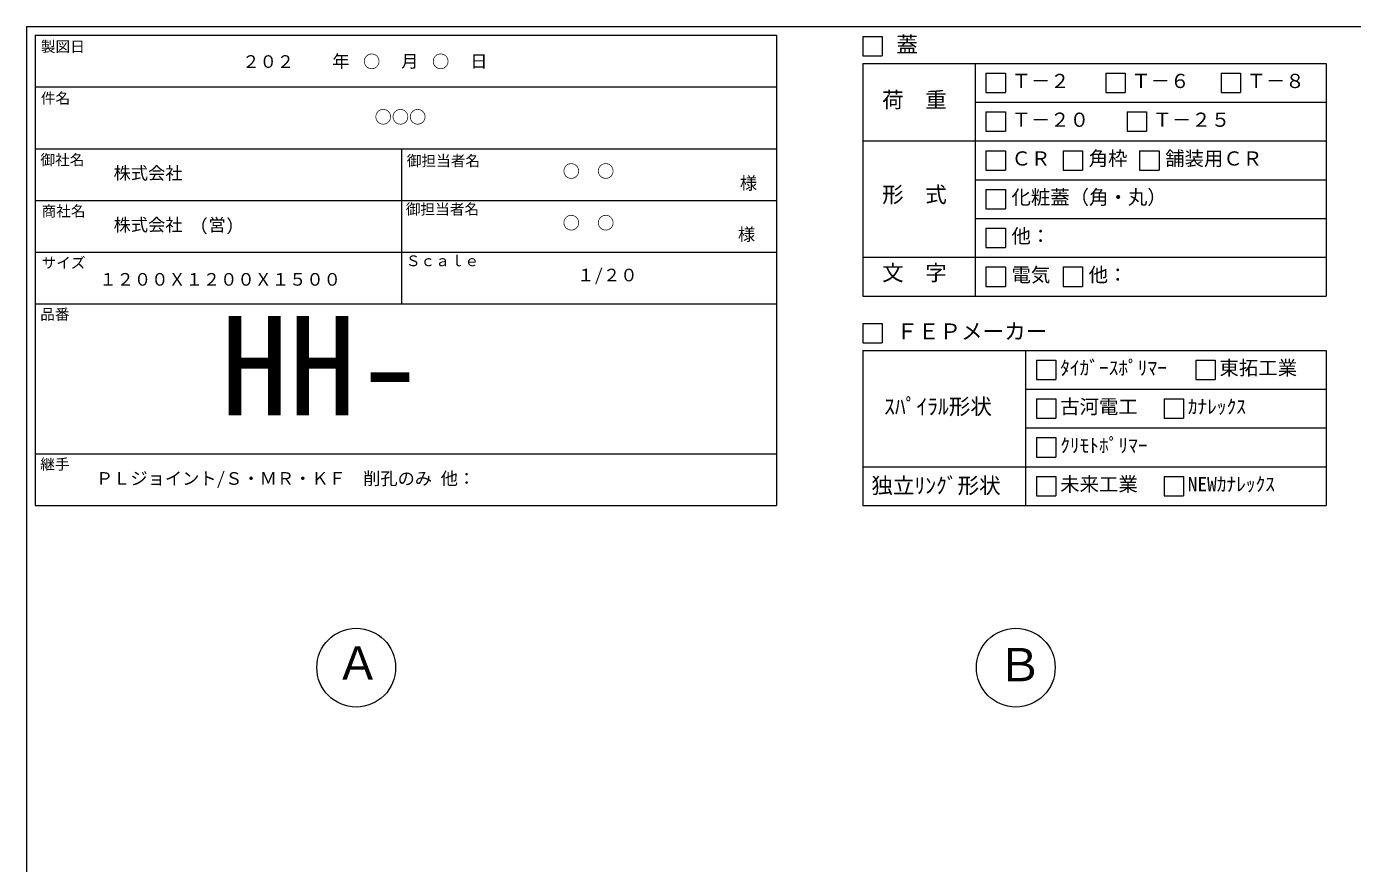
# Model space of a CAD drawing. Units: millimetres, scale not verified. Extents: x -6420 to 6420, y -3057 to 3057.
# Drawn here: x -1740 to 2361, y 466 to 3057 of the extents above; entities that cross this region are included whole.
import ezdxf
from ezdxf.enums import TextEntityAlignment as Align

# ---------------------------------------------------------------- set-up
doc = ezdxf.new("R2010")
doc.units = ezdxf.units.MM
doc.header["$LTSCALE"] = 20
for name, color, linetype, lineweight in [('0-2_waku', 7, 'Continuous', 18), ('0-3_gaikei', 7, 'Continuous', 18), ('0-D_文字１', 7, 'Continuous', 18), ('1-4_文字２', 7, 'Continuous', 5)]:
    doc.layers.add(name, color=color, linetype=linetype, lineweight=lineweight)
doc.styles.add('ＭＳ ゴシック', font='')
doc.styles.get('ＭＳ ゴシック').set_extended_font_data('MS Gothic')

msp = doc.modelspace()

# ---------------------------------------------------------------- linework, layer by layer
at = {"layer": '0-2_waku'}
for p, q in [((-1740.36, 3056.72), (-1740.36, -2643.28)), ((-1740.36, 3056.72), (6419.64, 3056.72)), ((-1713.69, 3030.05), (-1713.69, 1574.05)), ((-1713.69, 3030.05), (579.64, 3030.05)), ((-1713.69, 3030.05), (-1713.69, 1574.05)), ((-1713.69, 3030.05), (579.64, 3030.05)), ((-1713.69, 3030.05), (-1713.69, 1574.05)), ((579.64, 3030.05), (579.64, 1574.05)), ((846.31, 2942.35), (2279.64, 2942.35)), ((846.31, 2942.35), (846.31, 2222.35)), ((1193.86, 2942.35), (1193.86, 2222.35)), ((2279.64, 2942.35), (2279.64, 2222.35)), ((-1713.69, 2870.05), (579.64, 2870.05)), ((-1713.69, 2870.05), (579.64, 2870.05)), ((-1713.69, 2870.05), (579.64, 2870.05)), ((-1713.69, 2870.05), (579.64, 2870.05)), ((1193.86, 2822.35), (2279.64, 2822.35)), ((-1713.69, 2678.05), (579.64, 2678.05)), ((-1713.69, 2678.05), (579.64, 2678.05)), ((-580.36, 2678.05), (-580.36, 2198.05)), ((846.31, 2702.35), (2279.64, 2702.35)), ((1193.86, 2582.35), (2279.64, 2582.35)), ((-1713.69, 2518.05), (579.64, 2518.05)), ((1193.86, 2462.35), (2279.64, 2462.35)), ((-1713.69, 2358.05), (579.64, 2358.05)), ((846.31, 2342.35), (2279.64, 2342.35)), ((846.31, 2222.35), (2279.64, 2222.35)), ((-1713.69, 2198.05), (579.64, 2198.05)), ((846.31, 2054.05), (2279.64, 2054.05)), ((846.31, 2054.05), (846.31, 1574.05)), ((1350.06, 2054.05), (1350.06, 1574.05)), ((2279.64, 2054.05), (2279.64, 1574.05)), ((1350.06, 1934.05), (2279.64, 1934.05)), ((1350.06, 1814.05), (2279.64, 1814.05)), ((-1713.69, 1734.05), (579.64, 1734.05)), ((846.31, 1694.05), (2279.64, 1694.05)), ((-1713.69, 1574.05), (579.64, 1574.05)), ((846.31, 1574.05), (2279.64, 1574.05)), ((846.31, 1574.05), (2279.64, 1574.05))]:
    msp.add_line(p, q, dxfattribs=at)
at = {"layer": '0-3_gaikei'}
for centre in [(-720.36, 1072.05), (1319.64, 1072.05)]:
    msp.add_circle(centre, 121.88, dxfattribs=at)
at = {"layer": '0-D_文字１'}
for p, q in [((846.31, 3026.1), (846.31, 2966.1)), ((846.31, 2966.1), (906.31, 2966.1)), ((1227.6, 2912.35), (1287.6, 2912.35)), ((1227.6, 2912.35), (1227.6, 2852.35)), ((1227.6, 2912.35), (1227.6, 2852.35)), ((1227.6, 2912.35), (1287.6, 2912.35)), ((1227.6, 2912.35), (1227.6, 2852.35)), ((1227.6, 2912.35), (1287.6, 2912.35)), ((1287.6, 2912.35), (1287.6, 2852.35)), ((1287.6, 2912.35), (1287.6, 2852.35)), ((1287.6, 2912.35), (1287.6, 2852.35)), ((1598.38, 2912.35), (1658.38, 2912.35)), ((1598.38, 2912.35), (1598.38, 2852.35)), ((1658.38, 2912.35), (1658.38, 2852.35)), ((1954.65, 2912.35), (2014.65, 2912.35)), ((1954.65, 2912.35), (1954.65, 2852.35)), ((2014.65, 2912.35), (2014.65, 2852.35)), ((1227.6, 2852.35), (1287.6, 2852.35)), ((1227.6, 2852.35), (1287.6, 2852.35)), ((1227.6, 2852.35), (1287.6, 2852.35)), ((1598.38, 2852.35), (1658.38, 2852.35)), ((1954.65, 2852.35), (2014.65, 2852.35)), ((1227.6, 2792.35), (1287.6, 2792.35)), ((1227.6, 2792.35), (1227.6, 2732.35)), ((1287.6, 2792.35), (1287.6, 2732.35)), ((1664.24, 2792.35), (1724.24, 2792.35)), ((1664.24, 2792.35), (1664.24, 2732.35)), ((1724.24, 2792.35), (1724.24, 2732.35)), ((1227.6, 2732.35), (1287.6, 2732.35)), ((1664.24, 2732.35), (1724.24, 2732.35)), ((1227.6, 2672.35), (1287.6, 2672.35)), ((1227.6, 2672.35), (1227.6, 2612.35)), ((1227.6, 2672.35), (1227.6, 2612.35)), ((1287.6, 2672.35), (1287.6, 2612.35)), ((1287.6, 2672.35), (1287.6, 2612.35)), ((1466.26, 2672.35), (1526.26, 2672.35)), ((1466.26, 2672.35), (1466.26, 2612.35)), ((1526.26, 2672.35), (1526.26, 2612.35)), ((1702.93, 2672.35), (1762.93, 2672.35)), ((1702.93, 2672.35), (1702.93, 2612.35)), ((1762.93, 2672.35), (1762.93, 2612.35)), ((1227.6, 2612.35), (1287.6, 2612.35)), ((1227.6, 2612.35), (1287.6, 2612.35)), ((1466.26, 2612.35), (1526.26, 2612.35)), ((1702.93, 2612.35), (1762.93, 2612.35)), ((1227.6, 2552.35), (1227.6, 2492.35)), ((1287.6, 2552.35), (1287.6, 2492.35)), ((1227.6, 2492.35), (1287.6, 2492.35)), ((1227.6, 2432.35), (1287.6, 2432.35)), ((1227.6, 2432.35), (1227.6, 2372.35)), ((1227.6, 2432.35), (1227.6, 2372.35)), ((1287.6, 2432.35), (1287.6, 2372.35)), ((1287.6, 2432.35), (1287.6, 2372.35)), ((1227.6, 2372.35), (1287.6, 2372.35)), ((1227.6, 2372.35), (1287.6, 2372.35)), ((1227.6, 2312.35), (1227.6, 2252.35)), ((1466.26, 2312.35), (1466.26, 2252.35)), ((1227.6, 2252.35), (1287.6, 2252.35)), ((1466.26, 2252.35), (1526.26, 2252.35)), ((846.31, 2137.8), (846.31, 2077.8)), ((846.31, 2077.8), (906.31, 2077.8)), ((1383.8, 2024.05), (1383.8, 1964.05)), ((1876.58, 2024.05), (1936.58, 2024.05)), ((1876.58, 2024.05), (1876.58, 1964.05)), ((1876.58, 2024.05), (1936.58, 2024.05)), ((1876.58, 2024.05), (1876.58, 1964.05)), ((1876.58, 2024.05), (1936.58, 2024.05)), ((1876.58, 2024.05), (1876.58, 1964.05)), ((1936.58, 2024.05), (1936.58, 1964.05)), ((1936.58, 2024.05), (1936.58, 1964.05)), ((1936.58, 2024.05), (1936.58, 1964.05)), ((1383.8, 1964.05), (1443.8, 1964.05)), ((1876.58, 1964.05), (1936.58, 1964.05)), ((1876.58, 1964.05), (1936.58, 1964.05)), ((1876.58, 1964.05), (1936.58, 1964.05)), ((1383.8, 1904.05), (1443.8, 1904.05)), ((1383.8, 1904.05), (1383.8, 1844.05)), ((1443.8, 1904.05), (1443.8, 1844.05)), ((1778.34, 1904.05), (1778.34, 1844.05)), ((1383.8, 1844.05), (1443.8, 1844.05)), ((1778.34, 1844.05), (1838.34, 1844.05)), ((1383.8, 1784.05), (1383.8, 1724.05)), ((1383.8, 1724.05), (1443.8, 1724.05)), ((1383.8, 1664.05), (1443.8, 1664.05)), ((1383.8, 1664.05), (1383.8, 1604.05)), ((1443.8, 1664.05), (1443.8, 1604.05)), ((1778.34, 1664.05), (1838.34, 1664.05)), ((1778.34, 1664.05), (1778.34, 1604.05)), ((1838.34, 1664.05), (1838.34, 1604.05)), ((1383.8, 1604.05), (1443.8, 1604.05)), ((1778.34, 1604.05), (1838.34, 1604.05))]:
    msp.add_line(p, q, dxfattribs=at)
for points in [[(846.31, 3026.1), (906.31, 3026.1), (906.31, 2966.1)], [(846.31, 3026.1), (906.31, 3026.1), (906.31, 2966.1)], [(1227.6, 2672.35), (1287.6, 2672.35), (1287.6, 2612.35)], [(1227.6, 2672.35), (1227.6, 2612.35), (1287.6, 2612.35)], [(1227.6, 2552.35), (1287.6, 2552.35), (1287.6, 2492.35)], [(1227.6, 2432.35), (1287.6, 2432.35), (1287.6, 2372.35)], [(1227.6, 2432.35), (1227.6, 2372.35), (1287.6, 2372.35)], [(1227.6, 2312.35), (1287.6, 2312.35), (1287.6, 2252.35)], [(1466.26, 2312.35), (1526.26, 2312.35), (1526.26, 2252.35)], [(846.31, 2137.8), (906.31, 2137.8), (906.31, 2077.8)], [(1383.8, 2024.05), (1443.8, 2024.05), (1443.8, 1964.05)], [(1778.34, 1904.05), (1838.34, 1904.05), (1838.34, 1844.05)], [(1383.8, 1784.05), (1443.8, 1784.05), (1443.8, 1724.05)]]:
    msp.add_lwpolyline(points, dxfattribs=at)

# ---------------------------------------------------------------- texts
at = {"layer": '0-D_文字１', "style": 'ＭＳ ゴシック'}
for s, height, p in [('製図日', 33.24, (-1696, 2968.12)), ('蓋', 48.88, (950.42, 2962.21)), ('\u3000\u3000年\u3000\u3000\u3000月\u3000\u3000\u3000日', 39.1, (-901.28, 2917.98)), ('Ｔ－２', 43.99, (1306.45, 2853)), ('Ｔ－６', 43.99, (1677.23, 2853)), ('Ｔ－８', 43.99, (2033.51, 2853)), ('件名', 33.24, (-1696, 2808.12)), ('荷\u3000重', 48.88, (906.26, 2790.61)), ('Ｔ－２０', 43.99, (1306.45, 2733)), ('Ｔ－２５', 43.99, (1743.1, 2733)), ('ＣＲ', 43.99, (1306.45, 2613)), ('角枠', 43.99, (1545.12, 2613)), ('舗装用ＣＲ', 43.99, (1781.79, 2613)), ('御社名', 33.24, (-1697.3, 2617.45)), ('御担当者名', 33.24, (-564.09, 2614.5)), ('御担当者名', 33.24, (-564.09, 2614.5)), ('様', 39.1, (466.24, 2540.5)), ('形\u3000式', 48.88, (906.26, 2497.33)), ('化粧蓋（角・丸）', 43.99, (1306.45, 2493)), ('商社名', 33.24, (-1693.82, 2458.73)), ('御担当者名', 33.24, (-567.04, 2464.76)), ('様', 39.1, (460.25, 2381.94)), ('他：', 43.99, (1306.45, 2373)), ('サイズ', 33.24, (-1693.82, 2298.73)), ('Ｓｃａｌｅ', 33.24, (-567.04, 2304.76)), ('１/２０', 39.1, (-36.97, 2256.07)), ('文\u3000字', 48.88, (906.26, 2255.35)), ('電気', 43.99, (1306.45, 2253)), ('他：', 43.99, (1545.12, 2253)), ('１２００Ｘ１２００Ｘ１５００', 39.1, (-1514.67, 2242.68)), ('品番', 33.24, (-1697.82, 2139.2)), ('HH-', 307.9, (-1139.39, 1760.5)), ('ＦＥＰメーカー', 48.88, (950.42, 2073.92)), ('ﾀｲｶﾞｰｽﾎﾟﾘﾏｰ', 43.99, (1457.09, 1964.7)), ('東拓工業', 43.99, (1949.87, 1964.7)), ('ｽﾊﾟｲﾗﾙ形状', 48.88, (912.46, 1841.17)), ('古河電工', 43.99, (1457.09, 1844.7)), ('ｶﾅﾚｯｸｽ', 43.99, (1851.63, 1844.7)), ('ｸﾘﾓﾄﾎﾟﾘﾏｰ', 43.99, (1457.09, 1724.7)), ('継手', 33.24, (-1697.82, 1675.2)), ('ＰＬジョイント/Ｓ・ＭＲ・ＫＦ\u3000削孔のみ 他：', 39.1, (-1525.71, 1626.32)), ('独立ﾘﾝｸﾞ形状', 48.88, (873.09, 1596.53)), ('未来工業', 43.99, (1457.09, 1604.7)), ('NEWｶﾅﾚｯｸｽ', 43.99, (1851.63, 1604.7)), ('Ａ', 103.1, (-785.7, 1003.47)), ('Ｂ', 103.1, (1261.63, 998.82))]:
    msp.add_text(s, height=height, dxfattribs=at).set_placement(p, align=Align.BOTTOM_LEFT)
at = {"layer": '1-4_文字２', "style": 'ＭＳ ゴシック'}
for s, p in [('\u3000\u3000２０２\u3000\u3000\u3000\u3000○\u3000\u3000\u3000○', (-1179.25, 2916.94)), ('○○○', (-663.67, 2745.18)), ('株式会社', (-1471.03, 2571.5)), ('○\u3000○', (-81.98, 2577.34)), ('株式会社\u3000(営)', (-1471.03, 2411.5)), ('○\u3000○', (-81.98, 2417.34))]:
    msp.add_text(s, height=39.1, dxfattribs=at).set_placement(p, align=Align.BOTTOM_LEFT)

doc.saveas('drawing.dxf')
